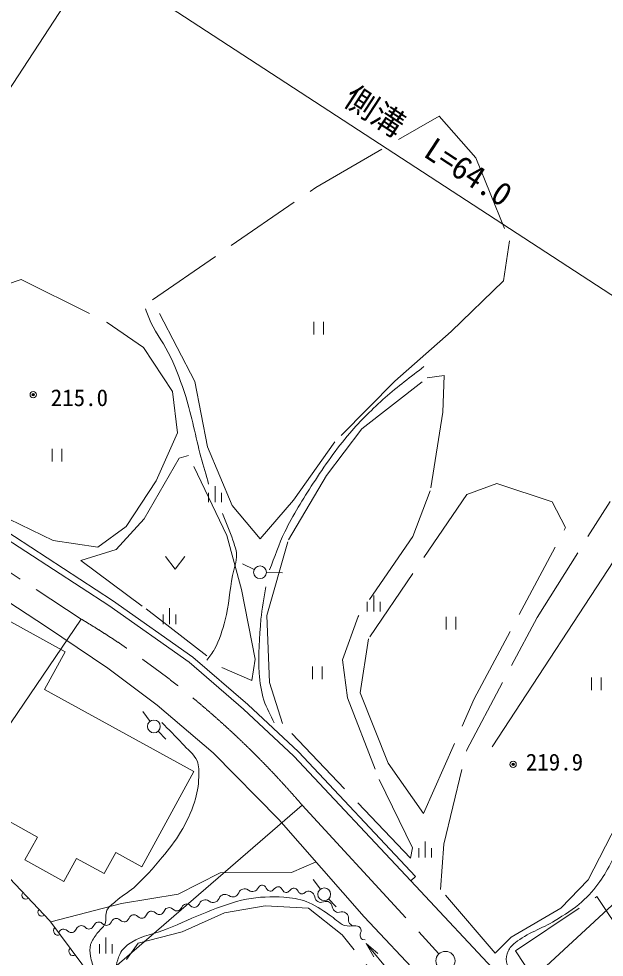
# Model space of a CAD drawing. Units: millimetres, scale not verified. Extents: x 40000 to 680000, y 20000 to 380000.
# Drawn here: x 139147 to 185023, y 263078 to 336666 of the extents above; entities that cross this region are included whole.
import ezdxf
from ezdxf.enums import TextEntityAlignment as Align

# ---------------------------------------------------------------- set-up
doc = ezdxf.new("R2010")
doc.units = ezdxf.units.MM
doc.header["$LTSCALE"] = 1000
doc.header["$PDMODE"] = 32
doc.header["$PDSIZE"] = 500
doc.linetypes.add('CHAIN', pattern=[18.5, 12, -1.5, 3.5, -1.5])
doc.linetypes.add('DASHED', pattern=[7.5, 6, -1.5])
for name, color, linetype, lineweight in [('M-BGD', 7, 'Continuous', 13), ('M-BGD-EXST', 7, 'Continuous', 13), ('M-BMK', 2, 'CHAIN', 13), ('M-BMK-SRVR', 3, 'Continuous', 13), ('M-STR-HTXT', 7, 'Continuous', 13)]:
    doc.layers.add(name, color=color, linetype=linetype, lineweight=lineweight)
doc.styles.add('ＭＳ ゴシック', font='')
doc.styles.get('ＭＳ ゴシック').set_extended_font_data('MS Gothic')

# ---------------------------------------------------------------- blocks, each defined once
blk = doc.blocks.new('open_arrow')
at = {"color": 0, "linetype": 'Continuous', "lineweight": -2}
blk.add_lwpolyline([(7.5, 1.25), (0, 0), (7.5, -1.25)], dxfattribs=at)

msp = doc.modelspace()

# ---------------------------------------------------------------- linework, layer by layer
at = {"layer": 'M-BGD', "linetype": 'DASHED'}
for p, q in [((162418, 323430), (172082, 329032)), ((172082, 329032), (174958, 325771)), ((174958, 325771), (177596, 319250)), ((149613, 314626), (162418, 323430)), ((177596, 319250), (177122, 316108)), ((138197, 315818), (139323, 316233)), ((139323, 316233), (146062, 312854)), ((177122, 316108), (173031, 312135)), ((152933, 308223), (149613, 314626)), ((146062, 312854), (148927, 310897)), ((173031, 312135), (168614, 308252)), ((148927, 310897), (151200, 307439)), ((166028, 304517), (171156, 308519)), ((171156, 308519), (172490, 308697)), ((172490, 308697), (172371, 305821)), ((153940, 303094), (152933, 308223)), ((168614, 308252), (163901, 303480)), ((151200, 307439), (151595, 304198)), ((172371, 305821), (171393, 299656)), ((151595, 304198), (149916, 300423)), ((163271, 300841), (166028, 304517)), ((163901, 303480), (160670, 298915)), ((155867, 298500), (153940, 303094)), ((151705, 302222), (148978, 297460)), ((152456, 302420), (151705, 302222)), ((155460, 296136), (152456, 302420)), ((149916, 300423), (147564, 296846)), ((160277, 295802), (163271, 300841)), ((171393, 299656), (170029, 296069)), ((176598, 300234), (174256, 299374)), ((180955, 298781), (176598, 300234)), ((160670, 298915), (158061, 295891)), ((174256, 299374), (166549, 288050)), ((179759, 289710), (185480, 298811)), ((181993, 296765), (180955, 298781)), ((141833, 295759), (137031, 298091)), ((158061, 295891), (155867, 298500)), ((148978, 297460), (146784, 295049)), ((147564, 296846), (145331, 295226)), ((174819, 283337), (181993, 296765)), ((156606, 291926), (155460, 296136)), ((170029, 296069), (165731, 289784)), ((145331, 295226), (141833, 295759)), ((158587, 289873), (160277, 295802)), ((146784, 295049), (143998, 294179)), ((143998, 294179), (149136, 290385)), ((157673, 286452), (156606, 291926)), ((149136, 290385), (155064, 285800)), ((158795, 284626), (158587, 289873)), ((165731, 289784), (164516, 286405)), ((174245, 279335), (179759, 289710)), ((166549, 288050), (165897, 283811)), ((157416, 284772), (157673, 286452)), ((164516, 286405), (164901, 283411)), ((155064, 285800), (157416, 284772)), ((159802, 281395), (158795, 284626)), ((164901, 283411), (167391, 277008)), ((165897, 283811), (168090, 278298)), ((170869, 274340), (174819, 283337)), ((169852, 270842), (159802, 281395)), ((189422, 280195), (183760, 269138)), ((172466, 271954), (174245, 279335)), ((168090, 278298), (170869, 274340)), ((167391, 277008), (170000, 271653)), ((170000, 271653), (169852, 270842)), ((172200, 268397), (172466, 271954)), ((160508, 269730), (162438, 270546)), ((151630, 268028), (154928, 269700)), ((154928, 269700), (160508, 269730)), ((183760, 269138), (181626, 266915)), ((147202, 267300), (151630, 268028)), ((176468, 263387), (172200, 268397)), ((141646, 265842), (147202, 267300)), ((155258, 266564), (151938, 265062)), ((158459, 267097), (155258, 266564)), ((161839, 266919), (158459, 267097)), ((164487, 264825), (161839, 266919)), ((181626, 266915), (177743, 264662)), ((151938, 265062), (148499, 264192)), ((148499, 264192), (147590, 262908)), ((170159, 257849), (164487, 264825)), ((177743, 264662), (176468, 263387))]:
    msp.add_line(p, q, dxfattribs=at)
at = {"layer": 'M-BGD'}
for p, q in [((146212, 290649), (123480, 305461)), ((146493, 291063), (123776, 305865)), ((136920, 291868), (141314, 288977)), ((152799, 286618), (146493, 291063)), ((137013, 290197), (142793, 287025)), ((152491, 286223), (146212, 290649)), ((141314, 288977), (146113, 285739)), ((142793, 287025), (141169, 284066)), ((157099, 282902), (152799, 286618)), ((146113, 285739), (149987, 282848)), ((156764, 282530), (152491, 286223)), ((141169, 284066), (152875, 277641)), ((149987, 282848), (154368, 279109)), ((161060, 279192), (157099, 282902)), ((160706, 278838), (156764, 282530)), ((154368, 279109), (159520, 273880)), ((170228, 269409), (161060, 279192)), ((169863, 269067), (160706, 278838)), ((152875, 277641), (148779, 270177)), ((140617, 272505), (135166, 275497)), ((134021, 273916), (141576, 265937)), ((159520, 273880), (166201, 266245)), ((139630, 270707), (140617, 272505)), ((143676, 270826), (142689, 269028)), ((145835, 269641), (143676, 270826)), ((146743, 271294), (145835, 269641)), ((148779, 270177), (146743, 271294)), ((142689, 269028), (139630, 270707)), ((169863, 269067), (170228, 269409)), ((157922, 268553), (158009, 268647)), ((158009, 268647), (158092, 268698)), ((158092, 268698), (158172, 268721)), ((158172, 268721), (158251, 268724)), ((158251, 268724), (158328, 268707)), ((158328, 268707), (158403, 268669)), ((158403, 268669), (158475, 268605)), ((158475, 268605), (158543, 268496)), ((159335, 268583), (159415, 268607)), ((159415, 268607), (159494, 268610)), ((159494, 268610), (159571, 268593)), ((177558, 260840), (169863, 269067)), ((154908, 267817), (154989, 267900)), ((154989, 267900), (155077, 267956)), ((155077, 267956), (155171, 267993)), ((155171, 267993), (155270, 268010)), ((155270, 268010), (155374, 268007)), ((155374, 268007), (155486, 267979)), ((155486, 267979), (155610, 267908)), ((155610, 267908), (155734, 267837)), ((156143, 267859), (156231, 267916)), ((156231, 267916), (156381, 268123)), ((156381, 268123), (156450, 268248)), ((156450, 268248), (156530, 268330)), ((156530, 268330), (156618, 268387)), ((156618, 268387), (156712, 268423)), ((156712, 268423), (156811, 268441)), ((156811, 268441), (156916, 268438)), ((156916, 268438), (157028, 268409)), ((157028, 268409), (157151, 268338)), ((157151, 268338), (157275, 268267)), ((157275, 268267), (157387, 268239)), ((157387, 268239), (157491, 268236)), ((157491, 268236), (157590, 268253)), ((157590, 268253), (157684, 268289)), ((157684, 268289), (157772, 268346)), ((157772, 268346), (157922, 268553)), ((158543, 268496), (158612, 268388)), ((158612, 268388), (158684, 268323)), ((158684, 268323), (158759, 268285)), ((158759, 268285), (158836, 268268)), ((158836, 268268), (158914, 268271)), ((158914, 268271), (158995, 268295)), ((158995, 268295), (159165, 268439)), ((159165, 268439), (159252, 268533)), ((159252, 268533), (159335, 268583)), ((159571, 268593), (159646, 268555)), ((159646, 268555), (159718, 268490)), ((159718, 268490), (159786, 268382)), ((159786, 268382), (159855, 268274)), ((159855, 268274), (159927, 268209)), ((159927, 268209), (160002, 268171)), ((160002, 268171), (160079, 268154)), ((160079, 268154), (160157, 268157)), ((160157, 268157), (160238, 268181)), ((160238, 268181), (160408, 268325)), ((160408, 268325), (160495, 268419)), ((160495, 268419), (160578, 268469)), ((160578, 268469), (160658, 268493)), ((160658, 268493), (160737, 268496)), ((160737, 268496), (160813, 268479)), ((160813, 268479), (160888, 268441)), ((160888, 268441), (160961, 268376)), ((160961, 268376), (161029, 268268)), ((161029, 268268), (161097, 268159)), ((161097, 268159), (161170, 268095)), ((161170, 268095), (161245, 268057)), ((161245, 268057), (161322, 268040)), ((161322, 268040), (161400, 268043)), ((161400, 268043), (161481, 268066)), ((161481, 268066), (161651, 268211)), ((161651, 268211), (161787, 268250)), ((161787, 268250), (161902, 268250)), ((161902, 268250), (162003, 268227)), ((162003, 268227), (162094, 268187)), ((162094, 268187), (162175, 268129)), ((162175, 268129), (162246, 268052)), ((162246, 268052), (162304, 267953)), ((162304, 267953), (162339, 267815)), ((151985, 267097), (152060, 267171)), ((152060, 267171), (152140, 267219)), ((152140, 267219), (152224, 267246)), ((152224, 267246), (152312, 267254)), ((152312, 267254), (152404, 267241)), ((152404, 267241), (152502, 267203)), ((152502, 267203), (152609, 267121)), ((153157, 267071), (153298, 267262)), ((153298, 267262), (153367, 267387)), ((153367, 267387), (153448, 267469)), ((153448, 267469), (153536, 267526)), ((153536, 267526), (153629, 267562)), ((153629, 267562), (153728, 267580)), ((153728, 267580), (153833, 267577)), ((153833, 267577), (153945, 267548)), ((153945, 267548), (154068, 267477)), ((154068, 267477), (154192, 267406)), ((154192, 267406), (154304, 267378)), ((154304, 267378), (154409, 267375)), ((154409, 267375), (154508, 267392)), ((154508, 267392), (154601, 267429)), ((154601, 267429), (154689, 267485)), ((154689, 267485), (154839, 267693)), ((154839, 267693), (154908, 267817)), ((155734, 267837), (155845, 267808)), ((155845, 267808), (155950, 267805)), ((155950, 267805), (156049, 267823)), ((156049, 267823), (156143, 267859)), ((162339, 267815), (162374, 267678)), ((162374, 267678), (162432, 267579)), ((162432, 267579), (162502, 267502)), ((162502, 267502), (162584, 267444)), ((162584, 267444), (162674, 267404)), ((162674, 267404), (162776, 267381)), ((162776, 267381), (163027, 267420)), ((163027, 267420), (163164, 267459)), ((163164, 267459), (163279, 267460)), ((163279, 267460), (163380, 267437)), ((163380, 267437), (163471, 267396)), ((163471, 267396), (163552, 267338)), ((163552, 267338), (163623, 267262)), ((163623, 267262), (163680, 267163)), ((163680, 267163), (163716, 267025)), ((148006, 266371), (148090, 266398)), ((148090, 266398), (148178, 266406)), ((148178, 266406), (148270, 266394)), ((148270, 266394), (148368, 266355)), ((149023, 266223), (149164, 266414)), ((149164, 266414), (149229, 266532)), ((149229, 266532), (149304, 266606)), ((149304, 266606), (149384, 266654)), ((149384, 266654), (149468, 266681)), ((149468, 266681), (149556, 266689)), ((149556, 266689), (149648, 266676)), ((149648, 266676), (149746, 266638)), ((149746, 266638), (149853, 266556)), ((149853, 266556), (149959, 266474)), ((149959, 266474), (150057, 266435)), ((150057, 266435), (150149, 266422)), ((150149, 266422), (150237, 266430)), ((150237, 266430), (150321, 266458)), ((150321, 266458), (150401, 266506)), ((150401, 266506), (150542, 266697)), ((150542, 266697), (150607, 266814)), ((150607, 266814), (150682, 266888)), ((150682, 266888), (150762, 266936)), ((150762, 266936), (150846, 266963)), ((150846, 266963), (150934, 266972)), ((150934, 266972), (151026, 266959)), ((151026, 266959), (151124, 266920)), ((151124, 266920), (151231, 266838)), ((151231, 266838), (151337, 266756)), ((151337, 266756), (151435, 266718)), ((151435, 266718), (151527, 266705)), ((151527, 266705), (151615, 266713)), ((151615, 266713), (151699, 266740)), ((151699, 266740), (151779, 266788)), ((151779, 266788), (151920, 266980)), ((151920, 266980), (151985, 267097)), ((152609, 267121), (152715, 267039)), ((152715, 267039), (152813, 267000)), ((152813, 267000), (152905, 266988)), ((152905, 266988), (152993, 266996)), ((152993, 266996), (153078, 267023)), ((153078, 267023), (153157, 267071)), ((163716, 267025), (163751, 266887)), ((163751, 266887), (163808, 266788)), ((163808, 266788), (163879, 266712)), ((163879, 266712), (163960, 266654)), ((163960, 266654), (164051, 266613)), ((164051, 266613), (164153, 266590)), ((164153, 266590), (164404, 266630)), ((164404, 266630), (164547, 266635)), ((164547, 266635), (164658, 266608)), ((164658, 266608), (164752, 266561)), ((164752, 266561), (164831, 266500)), ((164831, 266500), (164897, 266424)), ((164897, 266424), (164948, 266332)), ((141576, 265937), (145187, 261092)), ((145029, 265566), (145095, 265684)), ((145095, 265684), (145170, 265758)), ((145170, 265758), (145250, 265806)), ((145250, 265806), (145334, 265833)), ((145334, 265833), (145422, 265841)), ((145422, 265841), (145514, 265828)), ((145514, 265828), (145612, 265790)), ((145612, 265790), (145718, 265708)), ((145718, 265708), (145825, 265626)), ((146187, 265610), (146267, 265658)), ((146267, 265658), (146407, 265849)), ((146407, 265849), (146473, 265966)), ((146473, 265966), (146548, 266040)), ((146548, 266040), (146628, 266088)), ((146628, 266088), (146712, 266116)), ((146712, 266116), (146800, 266124)), ((146800, 266124), (146892, 266111)), ((146892, 266111), (146990, 266072)), ((146990, 266072), (147096, 265990)), ((147096, 265990), (147203, 265908)), ((147203, 265908), (147301, 265870)), ((147301, 265870), (147393, 265857)), ((147393, 265857), (147481, 265865)), ((147481, 265865), (147565, 265892)), ((147565, 265892), (147645, 265940)), ((147645, 265940), (147785, 266132)), ((147785, 266132), (147851, 266249)), ((147851, 266249), (147926, 266323)), ((147926, 266323), (148006, 266371)), ((148368, 266355), (148474, 266273)), ((148474, 266273), (148581, 266191)), ((148581, 266191), (148679, 266152)), ((148679, 266152), (148771, 266140)), ((148771, 266140), (148859, 266148)), ((148859, 266148), (148943, 266175)), ((148943, 266175), (149023, 266223)), ((164948, 266332), (164981, 266222)), ((164981, 266222), (164983, 266079)), ((164983, 266079), (164985, 265937)), ((164985, 265937), (165018, 265826)), ((165018, 265826), (165069, 265735)), ((165069, 265735), (165135, 265659)), ((165135, 265659), (165214, 265598)), ((166201, 266245), (173275, 258754)), ((142273, 265001), (142339, 265119)), ((142339, 265119), (142413, 265193)), ((142413, 265193), (142493, 265241)), ((142493, 265241), (142578, 265268)), ((142578, 265268), (142666, 265276)), ((142666, 265276), (142758, 265263)), ((142758, 265263), (142856, 265225)), ((142856, 265225), (142962, 265143)), ((142962, 265143), (143069, 265061)), ((143069, 265061), (143166, 265022)), ((143166, 265022), (143259, 265009)), ((143259, 265009), (143347, 265017)), ((143347, 265017), (143431, 265045)), ((143431, 265045), (143511, 265093)), ((143511, 265093), (143651, 265284)), ((143651, 265284), (143717, 265401)), ((143717, 265401), (143792, 265475)), ((143792, 265475), (143871, 265523)), ((143871, 265523), (143956, 265550)), ((143956, 265550), (144044, 265558)), ((144044, 265558), (144136, 265546)), ((144136, 265546), (144234, 265507)), ((144234, 265507), (144340, 265425)), ((144340, 265425), (144447, 265343)), ((144447, 265343), (144545, 265305)), ((144545, 265305), (144637, 265292)), ((144637, 265292), (144725, 265300)), ((144725, 265300), (144809, 265327)), ((144809, 265327), (144889, 265375)), ((144889, 265375), (145029, 265566)), ((145825, 265626), (145923, 265587)), ((145923, 265587), (146015, 265574)), ((146015, 265574), (146103, 265583)), ((146103, 265583), (146187, 265610)), ((165214, 265598), (165307, 265551)), ((165307, 265551), (165562, 265529)), ((165562, 265529), (165692, 265517)), ((165692, 265517), (165786, 265480)), ((165786, 265480), (165858, 265429)), ((165858, 265429), (165913, 265366)), ((165932, 264979), (165893, 264854)), ((165913, 265366), (165951, 265292)), ((165970, 265105), (165932, 264979)), ((165951, 265292), (165971, 265206)), ((165971, 265206), (165970, 265105)), ((165893, 264854), (165892, 264753)), ((165892, 264753), (165912, 264667)), ((165912, 264667), (165950, 264593)), ((165950, 264593), (166005, 264530)), ((166005, 264530), (166077, 264478)), ((166077, 264478), (166301, 264430)), ((166358, 264168), (168274, 261859))]:
    msp.add_line(p, q, dxfattribs=at)
at = {"layer": 'M-BGD', "linetype": 'DASHED'}
msp.add_lwpolyline([(178067, 263589), (184450, 267838), (187596, 263112), (181212, 258863)], close=True, dxfattribs=at)
at = {"layer": 'M-BGD'}
for centre, radius, start, end in [((139691, 267935), 305, 134.42639, 312.44658), ((140950, 266605), 305, 134.42639, 312.44658), ((142208, 265152), 338, 133.1189, 300.27632), ((143412, 263537), 338, 133.1189, 300.27632)]:
    msp.add_arc(centre, radius, start, end, dxfattribs=at)
for points, knots in [([(149074, 313910), (149217, 313555), (149336, 313189), (149502, 312845), (149952, 311913), (150595, 311083), (151038, 310148), (151511, 309148), (151893, 308105), (152227, 307050), (152717, 305500), (152997, 303891), (153416, 302320), (153609, 301598), (153822, 300882), (154025, 300163)], [0, 0, 0, 0, 1, 1, 1, 2, 2, 2, 3, 3, 3, 4, 4, 4, 5, 5, 5, 5]), ([(158802, 293453), (159199, 294444), (159523, 295467), (159992, 296426), (160638, 297750), (161413, 299010), (162219, 300243), (163105, 301599), (164030, 302938), (165081, 304171), (165934, 305170), (166884, 306086), (167861, 306965), (168824, 307831), (169880, 308587), (170890, 309399)], [0, 0, 0, 0, 1, 1, 1, 2, 2, 2, 3, 3, 3, 4, 4, 4, 5, 5, 5, 5]), ([(155117, 297867), (155385, 297171), (155692, 296488), (155920, 295778), (156037, 295411), (156198, 295044), (156210, 294658), (156228, 294100), (155991, 293562), (155892, 293012), (155683, 291853), (155607, 290667), (155311, 289527), (155108, 288745), (154869, 287961), (154495, 287245), (154330, 286929), (154080, 286664), (153873, 286374)], [0, 0, 0, 0, 1, 1, 1, 2, 2, 2, 3, 3, 3, 4, 4, 4, 5, 5, 5, 6, 6, 6, 6]), ([(159168, 281452), (158898, 282044), (158549, 282606), (158357, 283228), (158146, 283914), (158044, 284633), (157994, 285349), (157897, 286757), (158001, 288175), (158125, 289580), (158200, 290436), (158374, 291281), (158498, 292132)], [0, 0, 0, 0, 1, 1, 1, 2, 2, 2, 3, 3, 3, 4, 4, 4, 4]), ([(145366, 261483), (145282, 261675), (145189, 261865), (145115, 262061), (144978, 262423), (144814, 262782), (144758, 263164), (144715, 263463), (144699, 263780), (144780, 264071), (144869, 264389), (145088, 264657), (145275, 264930), (145464, 265205), (145771, 265403), (145904, 265710), (146046, 266034), (145899, 266443), (146055, 266761), (146197, 267052), (146487, 267246), (146730, 267461), (147175, 267854), (147713, 268134), (148155, 268530), (148967, 269256), (149697, 270074), (150391, 270913), (150911, 271541), (151416, 272188), (151829, 272891), (152268, 273638), (152665, 274422), (152922, 275250), (153118, 275880), (153233, 276543), (153254, 277203), (153267, 277627), (153287, 278079), (153119, 278468), (152882, 279018), (152354, 279389), (151952, 279832), (151436, 280400), (150887, 280938), (150354, 281491)], [0, 0, 0, 0, 1, 1, 1, 2, 2, 2, 3, 3, 3, 4, 4, 4, 5, 5, 5, 6, 6, 6, 7, 7, 7, 8, 8, 8, 9, 9, 9, 10, 10, 10, 11, 11, 11, 12, 12, 12, 13, 13, 13, 14, 14, 14, 15, 15, 15, 15]), ([(181539, 257650), (181012, 258281), (180495, 258920), (179959, 259543), (179252, 260364), (178442, 261099), (177801, 261971), (177632, 262202), (177414, 262427), (177359, 262709), (177303, 262989), (177369, 263297), (177488, 263557), (177607, 263819), (177825, 264032), (178047, 264215), (178968, 264970), (180160, 265323), (181170, 265954), (181892, 266406), (182629, 266851), (183266, 267417), (183798, 267891), (184277, 268432), (184686, 269015), (185391, 270023), (185877, 271168), (186441, 272261), (187620, 274549), (188689, 276893), (189843, 279194), (190072, 279653), (190310, 280107), (190543, 280563)], [0, 0, 0, 0, 1, 1, 1, 2, 2, 2, 3, 3, 3, 4, 4, 4, 5, 5, 5, 6, 6, 6, 7, 7, 7, 8, 8, 8, 9, 9, 9, 10, 10, 10, 11, 11, 11, 11]), ([(147076, 260474), (146965, 260917), (146745, 261345), (146744, 261801), (146743, 262380), (146865, 262988), (147157, 263487), (147350, 263816), (147668, 264068), (147993, 264268), (148835, 264787), (149858, 264928), (150777, 265294), (151820, 265710), (152822, 266227), (153873, 266621), (154900, 267006), (155925, 267436), (157003, 267634), (157963, 267810), (158954, 267850), (159927, 267781), (160515, 267740), (161111, 267651), (161663, 267446), (162318, 267203), (162893, 266781), (163481, 266405), (163885, 266149), (164201, 265735), (164653, 265578), (164939, 265479), (165259, 265545), (165562, 265529)], [0, 0, 0, 0, 1, 1, 1, 2, 2, 2, 3, 3, 3, 4, 4, 4, 5, 5, 5, 6, 6, 6, 7, 7, 7, 8, 8, 8, 9, 9, 9, 10, 10, 10, 11, 11, 11, 11])]:
    msp.add_open_spline(points, degree=3, knots=knots, dxfattribs=at)
at = {"layer": 'M-BGD-EXST'}
for p, q in [((162278, 312910), (162278, 311910)), ((163028, 312910), (163028, 311910)), ((141774, 302942), (141774, 301942)), ((142524, 302942), (142524, 301942)), ((154026, 299504), (154026, 298754)), ((154526, 300004), (154526, 298754)), ((155026, 299504), (155026, 298754)), ((150650, 294509), (151400, 293509)), ((151400, 293509), (152150, 294509)), ((156691, 293934), (157602, 293488)), ((158551, 293253), (159802, 293215)), ((166960, 291446), (166960, 290196)), ((166460, 290946), (166460, 290196)), ((167460, 290946), (167460, 290196)), ((150450, 289948), (150450, 289198)), ((150950, 290448), (150950, 289198)), ((151450, 289948), (151450, 289198)), ((172639, 289773), (172639, 288773)), ((173389, 289773), (173389, 288773)), ((162161, 285881), (162161, 284881)), ((162911, 285881), (162911, 284881)), ((184024, 285007), (184024, 284007)), ((184774, 285007), (184774, 284007)), ((149435, 281576), (148869, 282344)), ((150078, 280813), (150676, 280188)), ((170500, 271642), (170500, 270892)), ((171000, 272142), (171000, 270892)), ((171500, 271642), (171500, 270892)), ((162785, 268418), (162218, 269186)), ((163427, 267655), (164025, 267031)), ((145968, 264614), (145968, 263364)), ((145468, 264114), (145468, 263364)), ((146468, 264114), (146468, 263364))]:
    msp.add_line(p, q, dxfattribs=at)
for centre, radius in [((140280, 307190), 100), ((140280, 307190), 60), ((158051, 293268), 500), ((149732, 281174), 500), ((177885, 278202), 100), ((177885, 278202), 60), ((163081, 268016), 500)]:
    msp.add_circle(centre, radius, dxfattribs=at)
for p in [(140280, 307190), (177885, 278202)]:
    msp.add_point(p, dxfattribs=at)
at = {"layer": 'M-BMK'}
for p, q in [((109540, 312171), (144032, 289599)), ((161348, 275009), (172073, 263342))]:
    msp.add_line(p, q, dxfattribs=at)
msp.add_arc((107883, 229127), 70453, 40.63485, 59.1297, dxfattribs=at)
at = {"layer": 'M-BMK-SRVR'}
msp.add_circle((172580, 262790), 750, dxfattribs=at)
at = {"layer": 'M-STR-HTXT'}
for p, q in [((127767, 314839), (145645, 342251)), ((145098, 341413), (195248, 308705)), ((176242, 279565), (195794, 309543)), ((144032, 289599), (127192, 264781)), ((201305, 281689), (176410, 258623)), ((138588, 255319), (161348, 275009))]:
    msp.add_line(p, q, dxfattribs=at)

# ---------------------------------------------------------------- block references
at = {"layer": 'M-BGD', "xscale": 160, "yscale": 160, "rotation": 309.7}
msp.add_blockref('open_arrow', (166358, 264168), dxfattribs=at)

# ---------------------------------------------------------------- texts
at = {"layer": 'M-BGD-EXST', "style": 'ＭＳ ゴシック'}
for s, p in [('215.0', (143897, 306953)), ('219.9', (181126, 278380))]:
    msp.add_text(s, height=1320, dxfattribs=at).set_placement(p, align=Align.MIDDLE_CENTER)
at = {"layer": 'M-STR-HTXT', "style": 'ＭＳ ゴシック'}
msp.add_text('側溝\u3000L=64.0', height=1833, rotation=326.887, dxfattribs=at).set_placement((170446, 325478), align=Align.BOTTOM_CENTER)

doc.saveas('drawing.dxf')
